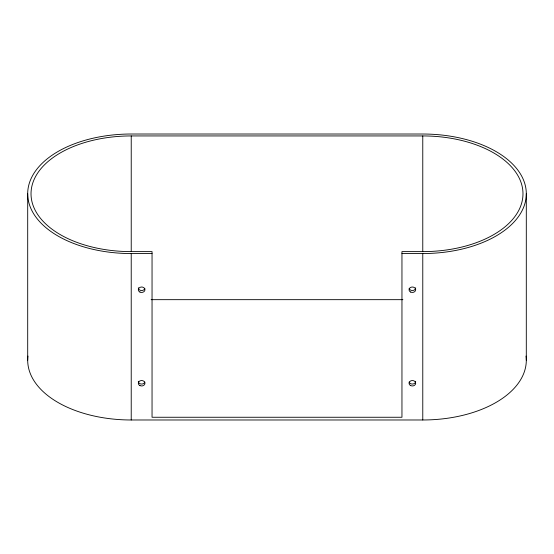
<?xml version="1.0" encoding="UTF-8"?>
<svg xmlns="http://www.w3.org/2000/svg" width="554" height="554" viewBox="0 0 554 554"><rect width="100%" height="100%" fill="white"/><g stroke="black" fill="none" stroke-linecap="round" stroke-linejoin="round"><path stroke-width="0.83" d="M131.229 135.938L422.771 135.938A100.184 57.838 0 0 1 522.976 193.775A100.184 57.838 0 0 1 422.771 251.62L401.955 251.613L401.955 417.259L152.045 417.259L152.045 251.613L131.229 251.613A100.184 57.838 0 0 1 31.024 193.775A100.184 57.838 0 0 1 131.229 135.938L131.229 251.405M27.7 360.225L27.7 193.775A103.515 59.763 0 0 0 131.222 253.545L152.045 253.538M401.955 253.538L422.778 253.538A103.515 59.763 0 0 0 526.307 193.775L526.3 360.225M151.124 299.666L402.876 299.666M27.949 356.056A103.515 59.763 0 0 0 131.222 419.987L422.778 419.98A103.515 59.763 0 0 0 526.051 356.056M422.771 135.938L422.771 251.405M422.778 253.538L422.778 419.98M131.222 253.538L131.222 419.98M144.857 382.031A3.331 2.722 0 0 1 141.201 384.026A3.331 2.722 0 0 1 138.306 381.325M144.857 288.502A3.331 2.722 0 0 1 141.201 290.497A3.331 2.722 0 0 1 138.306 287.796M27.693 193.775A103.515 59.763 0 0 1 131.222 134.013L422.778 134.02A103.515 59.763 0 0 1 526.307 193.775M415.694 381.325A3.331 2.722 0 0 1 412.799 384.026A3.331 2.722 0 0 1 409.143 382.031M415.694 287.796A3.331 2.722 0 0 1 412.799 290.497A3.331 2.722 0 0 1 409.143 288.502M410.701 292.076A3.331 2.722 0 0 0 415.694 289.721A3.331 2.722 0 0 0 410.701 287.367A3.331 2.722 0 0 0 410.701 292.076M410.701 385.605A3.331 2.722 0 0 0 415.694 383.25A3.331 2.722 0 0 0 410.701 380.896A3.331 2.722 0 0 0 410.701 385.605M139.968 385.605A3.331 2.722 0 0 0 144.968 383.25A3.331 2.722 0 0 0 139.968 380.896A3.331 2.722 0 0 0 139.968 385.605M139.968 292.076A3.331 2.722 0 0 0 144.968 289.721A3.331 2.722 0 0 0 139.968 287.367A3.331 2.722 0 0 0 139.968 292.076"/></g></svg>
